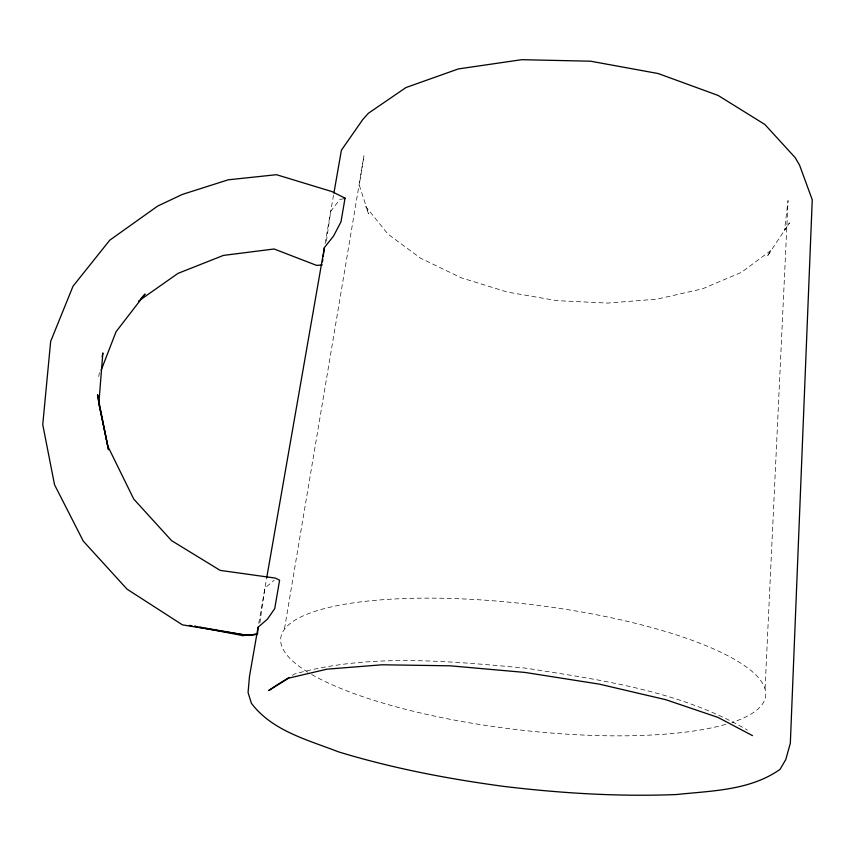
<?xml version="1.0" encoding="UTF-8"?>
<svg xmlns="http://www.w3.org/2000/svg" width="855" height="855" viewBox="0 0 855 855"><rect width="100%" height="100%" fill="white"/><g stroke="black" fill="none" stroke-linecap="round" stroke-linejoin="round"><path stroke-width="0.64" stroke-dasharray="4.28 3.21" d="M765.075 688.521L788.064 200.54L784.537 230.294L789.496 222.888L766.967 256.714L771.445 250.023L741.52 272.318L702.447 288.851L656.95 299.154L607.649 303.076L557.011 300.65L507.421 292.089L461.166 277.768L420.575 258.199L387.988 234.12L365.748 206.557L368.644 213.932L359.228 185.033L363.952 155.845L284.341 629.74M326.407 241.217L330.746 211.185L339.916 199.439L342.876 198.894M258.755 623.338L266.749 577.595M325.071 243.675L333.685 194.32M259.867 622.9L264.911 588.112L274.166 580.267M98.72 376.542L99.404 372.598M292.399 675.386L294.59 674.018C369.659 653.038 448.875 661.161 525.387 668.108C601.118 679.96 680.11 690.776 747.356 730.063M307.918 672.233A244.156 62.939 6.8 0 1 530.463 604.474A244.156 62.939 6.8 0 1 731.933 722.486M725.745 724.377A244.156 62.939 6.8 0 1 309.072 672.938"/><path stroke-width="1.28" d="M108.403 449.324L98.838 403.314L102.867 352.912L102.172 356.856M98.838 403.314L107.794 446.203L133.754 499.074L171.588 540.649L220.173 570.381L275.353 578.087L279.596 580.203L274.733 608.621L267.455 619.127L258.071 627.249L257.462 634.325L242.446 635.532L194.577 626.362M322.485 261.769L322.827 259.183M323.179 256.607L324.387 247.576L333.61 235.959L340.995 221.787L345.046 198.125L331.772 191.52L276.475 174.698L228.232 179.817L182.371 194.406L157.715 206.044L109.771 240.18L73.038 286.179L50.659 341.401L42.75 424.636L54.538 484.742L83.288 541.13L127.064 589.181L182.468 624.877L246.753 635.297L210.277 628.917M258.071 627.249L249.521 676.209L248.068 692.55L251.391 703.27C272.253 730.972 307.715 739.864 338.527 751.866C392.531 768.346 448.084 778.894 503.98 786.429C561.169 793.237 618.774 796.839 676.358 794.541C711.595 790.768 749.985 790.608 780.059 769.35L785.766 759.571L790.33 743.294L812.25 199.771L799.521 165.036L795.15 157.619L764.862 124.467L718.082 95.429L658.19 73.541L590.548 61.197L521.721 59.69L458.333 68.934L405.954 87.552L368.355 113.288L362.755 119.561L341.401 150.202L333.92 193.027M266.749 577.595L324.387 247.576M101.125 370.311L116.066 331.719L145.094 294.024L140.957 298.481M138.478 301.152L177.979 273.386L223.369 255.421L274.102 248.987L316.681 265.413L322.303 264.9M274.84 686.308L268.716 690.562L288.723 678.133L327.059 669.155L382.164 664.784L450.179 665.81L525.045 672.447L599.366 684.139L665.724 699.679L718.04 717.431L752.464 735.61M275.941 685.625L289.108 677.438M343.87 198.702L345.046 198.125M256.532 634.282L242.446 635.532L256.607 634.314M194.651 626.181L197.259 626.63M199.856 627.089L202.464 627.549M205.072 627.998L207.68 628.457M189.393 625.368L191.98 625.86M108.51 449.73L97.545 394.657L98.464 400.845"/></g></svg>
